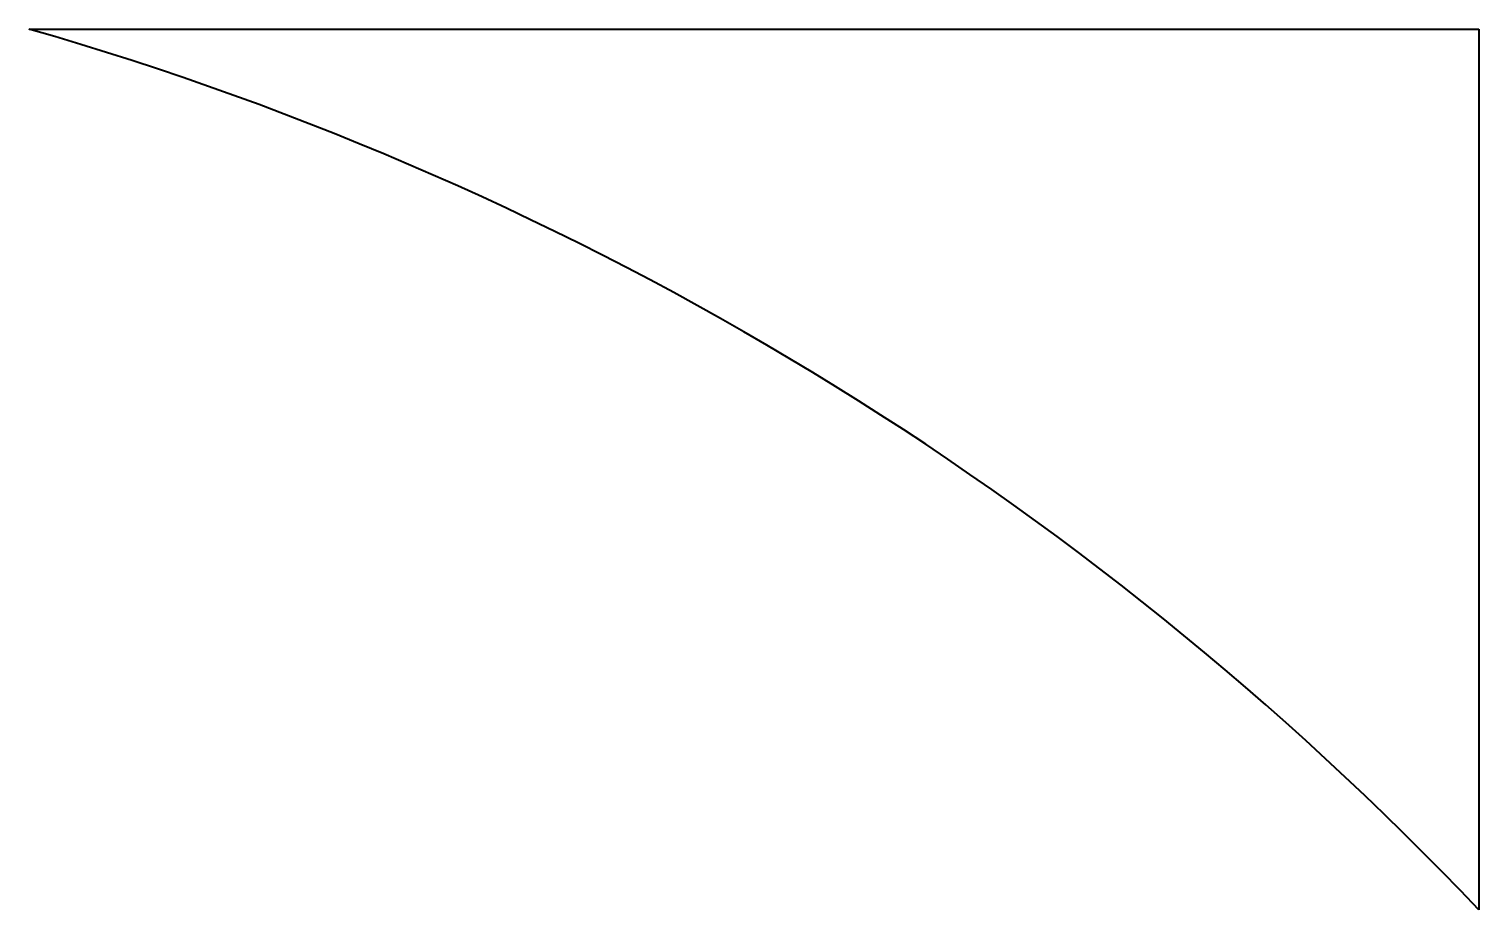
# Model space of a CAD drawing. Header units: inches. Extents: x -12 to -2.28, y 5.98 to 11.88.
import ezdxf

# ---------------------------------------------------------------- set-up
doc = ezdxf.new("R2010")
doc.units = ezdxf.units.IN
doc.header["$MEASUREMENT"] = 0
doc.layers.add('Visible', color=7, linetype='Continuous', lineweight=40)

msp = doc.modelspace()

# ---------------------------------------------------------------- linework, layer by layer
at = {"layer": 'Visible'}
for p, q in [((-12, 11.8819), (-2.2756, 11.8819)), ((-2.2756, 11.8819), (-2.2756, 5.9764))]:
    msp.add_line(p, q, dxfattribs=at)
msp.add_arc((-17.9827, -8.9288), 21.6535, 43.49939, 73.96105, dxfattribs=at)

doc.saveas('drawing.dxf')
